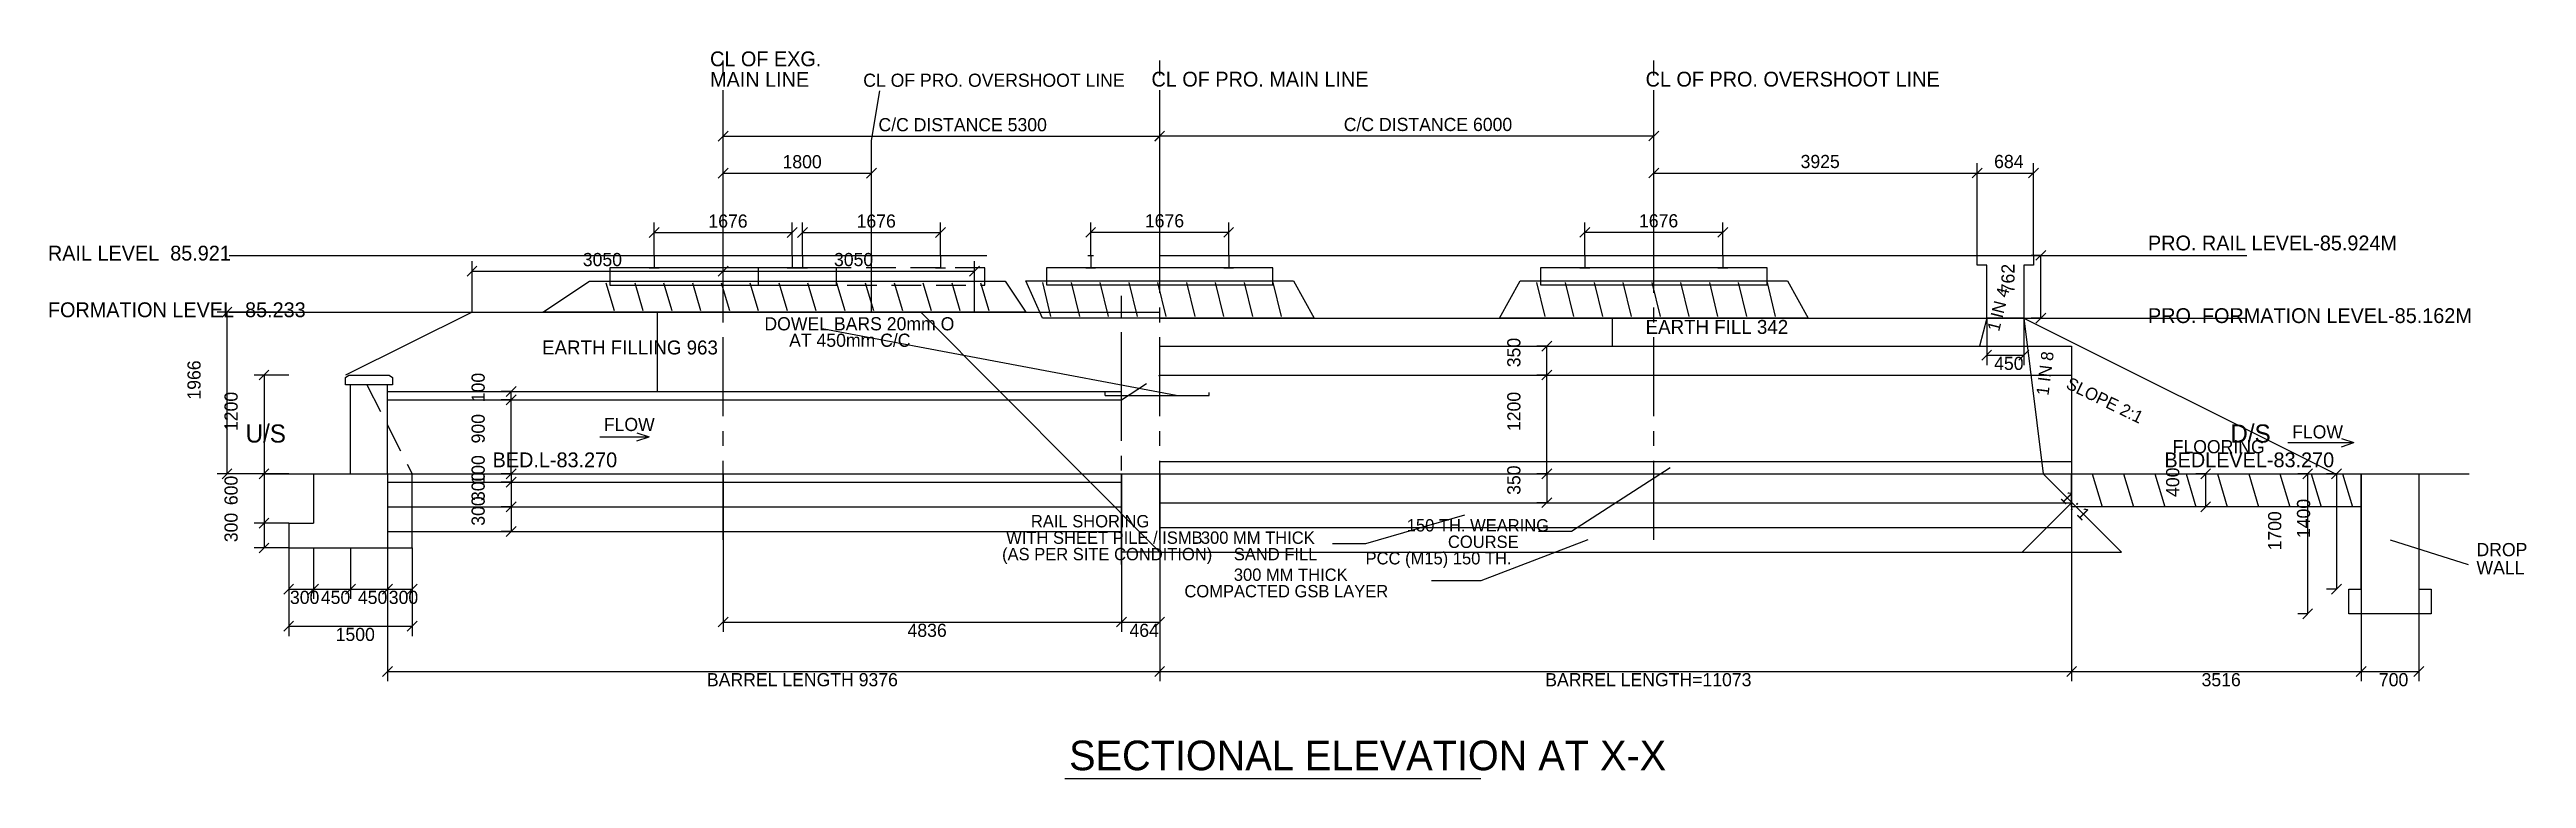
# Model space of a CAD drawing. Header units: millimetres. Extents: x -8180 to 21896, y 79570 to 88424.
import ezdxf

# ---------------------------------------------------------------- set-up
doc = ezdxf.new("R2010")
doc.units = ezdxf.units.MM
doc.header["$LTSCALE"] = 60
doc.linetypes.add('CENTER', pattern=[25, 16, -3, 3, -3])
doc.linetypes.add('HIDDEN', pattern=[9, 6, -3])
for name, color, linetype in [('BRG-CENTRE', 1, 'CENTER'), ('BRG-DIM', 1, 'CONTINUOUS'), ('BRG-GROUND', 3, 'CONTINUOUS'), ('BRG-HATCH', 8, 'CONTINUOUS'), ('BRG-HIDDEN', 9, 'HIDDEN'), ('BRG-LEVEL', 1, 'CONTINUOUS'), ('BRG-OUTLINE', 7, 'CONTINUOUS'), ('BRG-REBAR', 1, 'CONTINUOUS'), ('BRG-SECONDARY', 8, 'CONTINUOUS'), ('BRG-TEXT', 7, 'CONTINUOUS'), ('BRG-TITLE', 7, 'CONTINUOUS'), ('BRG-TRACK', 2, 'CONTINUOUS')]:
    doc.layers.add(name, color=color, linetype=linetype)

msp = doc.modelspace()

# ---------------------------------------------------------------- linework, layer by layer
at = {"layer": 'BRG-CENTRE'}
for p, q in [((5300, 82470), (5300, 88424)), ((11300, 82470), (11300, 88424)), ((0, 82470), (0, 88421)), ((1800, 85233), (1800, 87321)), ((4836, 82170), (4836, 85433))]:
    msp.add_line(p, q, dxfattribs=at)
at = {"layer": 'BRG-DIM'}
for p, q in [((1800, 87321), (1900, 87921)), ((-60, 87311), (60, 87431)), ((0, 85921), (0, 87491)), ((0, 87371), (5300, 87371)), ((5240, 87314), (5360, 87434)), ((5240, 87311), (5360, 87431)), ((5300, 85924), (5300, 87494)), ((5300, 85921), (5300, 87491)), ((5300, 87374), (11300, 87374)), ((11240, 87314), (11360, 87434)), ((11300, 85924), (11300, 87494)), ((-60, 86861), (60, 86981)), ((0, 85921), (0, 87041)), ((0, 86921), (1800, 86921)), ((1740, 86861), (1860, 86981)), ((1800, 85921), (1800, 87041)), ((11240, 86864), (11360, 86984)), ((11300, 85924), (11300, 87044)), ((11300, 86924), (15225, 86924)), ((15165, 86864), (15285, 86984)), ((15165, 86864), (15285, 86984)), ((15225, 85924), (15225, 87044)), ((15225, 85924), (15225, 87044)), ((15225, 86924), (15909, 86924)), ((15849, 86864), (15969, 86984)), ((15909, 85924), (15909, 87044)), ((-838, 85921), (-838, 86321)), ((838, 85921), (838, 86321)), ((962, 85921), (962, 86321)), ((2638, 85921), (2638, 86321)), ((4462, 85924), (4462, 86324)), ((6138, 85924), (6138, 86324)), ((10462, 85924), (10462, 86324)), ((12138, 85924), (12138, 86324)), ((-898, 86141), (-778, 86261)), ((-838, 86201), (838, 86201)), ((778, 86141), (898, 86261)), ((902, 86141), (1022, 86261)), ((962, 86201), (2638, 86201)), ((2578, 86141), (2698, 86261)), ((4402, 86144), (4522, 86264)), ((4462, 86204), (6138, 86204)), ((6078, 86144), (6198, 86264)), ((10402, 86144), (10522, 86264)), ((10462, 86204), (12138, 86204)), ((12078, 86144), (12198, 86264)), ((-3110, 85673), (-2990, 85793)), ((-3050, 85233), (-3050, 85853)), ((-3050, 85733), (0, 85733)), ((-60, 85673), (60, 85793)), ((-60, 85673), (60, 85793)), ((0, 85233), (0, 85853)), ((0, 85233), (0, 85853)), ((0, 85733), (3050, 85733)), ((2990, 85673), (3110, 85793)), ((3050, 85233), (3050, 85853)), ((16000, 85924), (15880, 85924)), ((15940, 85864), (16060, 85984)), ((16000, 85162), (16000, 85924)), ((-5276, 85233), (-6146, 85233)), ((-6086, 85173), (-5966, 85293)), ((-6026, 85233), (-6026, 83270)), ((-860, 85233), (-740, 85233)), ((-800, 84270), (-800, 85233)), ((10740, 85162), (10860, 85162)), ((10800, 84820), (10800, 85162)), ((15342, 85162), (15342, 84592)), ((15792, 85162), (15792, 84592)), ((16000, 85162), (15880, 85162)), ((15940, 85102), (16060, 85222)), ((5500, 84220), (1200, 85033)), ((10000, 84820), (9880, 84820)), ((9940, 84760), (10060, 84880)), ((10000, 84470), (10000, 84820)), ((10740, 84820), (10860, 84820)), ((-5636, 84410), (-5516, 84530)), ((9940, 84410), (10060, 84530)), ((9940, 84410), (10060, 84530)), ((15282, 84652), (15402, 84772)), ((15342, 84712), (15792, 84712)), ((15732, 84652), (15852, 84772)), ((-5276, 84470), (-5696, 84470)), ((-5576, 84470), (-5576, 83270)), ((-2576, 84270), (-2696, 84270)), ((-2636, 84210), (-2516, 84330)), ((-2636, 84110), (-2516, 84230)), ((-2636, 84110), (-2516, 84230)), ((-2576, 84170), (-2576, 84270)), ((-860, 84270), (-740, 84270)), ((10000, 84470), (9880, 84470)), ((10000, 84470), (9880, 84470)), ((10000, 83270), (10000, 84470)), ((-2576, 84170), (-2696, 84170)), ((-2576, 84170), (-2696, 84170)), ((-2576, 83270), (-2576, 84170)), ((-6086, 83210), (-5966, 83330)), ((-5636, 83210), (-5516, 83330)), ((-5636, 83210), (-5516, 83330)), ((-2636, 83210), (-2516, 83330)), ((-2636, 83210), (-2516, 83330)), ((9940, 83210), (10060, 83330)), ((9940, 83210), (10060, 83330)), ((11500, 83345), (10300, 82570)), ((17940, 83210), (18060, 83330)), ((19179, 83210), (19299, 83330)), ((19529, 83210), (19649, 83330)), ((-5276, 83270), (-6146, 83270)), ((-5276, 83270), (-5696, 83270)), ((-5276, 83270), (-5696, 83270)), ((-5576, 83270), (-5576, 82670)), ((-4076, 83270), (-4076, 80750)), ((-2576, 83270), (-2696, 83270)), ((-2576, 83270), (-2696, 83270)), ((-2576, 83170), (-2696, 83170)), ((-2576, 83170), (-2696, 83170)), ((-2636, 83110), (-2516, 83230)), ((-2636, 83110), (-2516, 83230)), ((-2576, 83270), (-2576, 83170)), ((-2576, 83170), (-2576, 82870)), ((0, 83270), (0, 81350)), ((4836, 83270), (4836, 81350)), ((4836, 83270), (4836, 81350)), ((5300, 83270), (5300, 81350)), ((5300, 83270), (5300, 80750)), ((5300, 83270), (5300, 80750)), ((10000, 83270), (9880, 83270)), ((10000, 83270), (9880, 83270)), ((10000, 83270), (10000, 82920)), ((16373, 83270), (16373, 80750)), ((16373, 83270), (16373, 80750)), ((18000, 83270), (17880, 83270)), ((18000, 83270), (18000, 82870)), ((19239, 83270), (19119, 83270)), ((19239, 83270), (19239, 81570)), ((19589, 83270), (19469, 83270)), ((19589, 83270), (19589, 81870)), ((19889, 83270), (19889, 80750)), ((19889, 83270), (19889, 80750)), ((20589, 83270), (20589, 80750)), ((-5636, 82610), (-5516, 82730)), ((-5636, 82610), (-5516, 82730)), ((-2576, 82870), (-2696, 82870)), ((-2576, 82870), (-2696, 82870)), ((-2636, 82810), (-2516, 82930)), ((-2636, 82810), (-2516, 82930)), ((-2576, 82870), (-2576, 82570)), ((9000, 82770), (7800, 82420)), ((10000, 82920), (9880, 82920)), ((9940, 82860), (10060, 82980)), ((18000, 82870), (17880, 82870)), ((17940, 82810), (18060, 82930)), ((-5276, 82670), (-5696, 82670)), ((-5276, 82670), (-5696, 82670)), ((-5636, 82310), (-5516, 82430)), ((-5576, 82670), (-5576, 82370)), ((-2576, 82570), (-2696, 82570)), ((-2636, 82510), (-2516, 82630)), ((7800, 82420), (7400, 82420)), ((10500, 82470), (9200, 81970)), ((10300, 82570), (9900, 82570)), ((20239, 82470), (21189, 82170)), ((-5276, 82370), (-5696, 82370)), ((-5276, 82370), (-5276, 81750)), ((-5276, 82370), (-5276, 81300)), ((-4976, 82370), (-4976, 81750)), ((-4976, 82370), (-4976, 81750)), ((-4526, 82370), (-4526, 81750)), ((-4526, 82370), (-4526, 81750)), ((-4076, 82370), (-4076, 81750)), ((-4076, 82370), (-4076, 81750)), ((-3776, 82370), (-3776, 81750)), ((-3776, 82370), (-3776, 81300)), ((-5336, 81810), (-5216, 81930)), ((-5276, 81870), (-4976, 81870)), ((-5036, 81810), (-4916, 81930)), ((-5036, 81810), (-4916, 81930)), ((-4976, 81870), (-4526, 81870)), ((-4586, 81810), (-4466, 81930)), ((-4586, 81810), (-4466, 81930)), ((-4526, 81870), (-4076, 81870)), ((-4136, 81810), (-4016, 81930)), ((-4136, 81810), (-4016, 81930)), ((-4076, 81870), (-3776, 81870)), ((-3836, 81810), (-3716, 81930)), ((9200, 81970), (8600, 81970)), ((19589, 81870), (19469, 81870)), ((19529, 81810), (19649, 81930)), ((-60, 81410), (60, 81530)), ((4776, 81410), (4896, 81530)), ((4776, 81410), (4896, 81530)), ((5240, 81410), (5360, 81530)), ((19239, 81570), (19119, 81570)), ((19179, 81510), (19299, 81630)), ((-5336, 81360), (-5216, 81480)), ((-5276, 81420), (-3776, 81420)), ((-3836, 81360), (-3716, 81480)), ((0, 81470), (4836, 81470)), ((4836, 81470), (5300, 81470)), ((-4136, 80810), (-4016, 80930)), ((5240, 80810), (5360, 80930)), ((5240, 80810), (5360, 80930)), ((16313, 80810), (16433, 80930)), ((16313, 80810), (16433, 80930)), ((19829, 80810), (19949, 80930)), ((19829, 80810), (19949, 80930)), ((20529, 80810), (20649, 80930)), ((-4076, 80870), (5300, 80870)), ((5300, 80870), (16373, 80870)), ((16373, 80870), (19889, 80870)), ((19889, 80870), (20589, 80870)), ((4150, 79570), (9200, 79570))]:
    msp.add_line(p, q, dxfattribs=at)
at = {"layer": 'BRG-GROUND'}
for p, q in [((-3050, 85233), (-4586, 84470)), ((15792, 85162), (19576, 83270)), ((-5600, 83270), (21200, 83270))]:
    msp.add_line(p, q, dxfattribs=at)
at = {"layer": 'BRG-HATCH'}
for p, q in [((-1425, 85591), (-1325, 85253)), ((-1075, 85591), (-975, 85253)), ((-725, 85591), (-625, 85253)), ((-375, 85591), (-275, 85253)), ((-25, 85591), (75, 85253)), ((325, 85591), (425, 85253)), ((675, 85591), (775, 85253)), ((1025, 85591), (1125, 85253)), ((1375, 85591), (1475, 85253)), ((1725, 85591), (1825, 85253)), ((2075, 85591), (2175, 85253)), ((2425, 85591), (2525, 85253)), ((2775, 85591), (2875, 85253)), ((3125, 85591), (3225, 85253)), ((3875, 85594), (3975, 85182)), ((4225, 85594), (4325, 85182)), ((4575, 85594), (4675, 85182)), ((4925, 85594), (5025, 85182)), ((5275, 85594), (5375, 85182)), ((5625, 85594), (5725, 85182)), ((5975, 85594), (6075, 85182)), ((6325, 85594), (6425, 85182)), ((6675, 85594), (6775, 85182)), ((9875, 85594), (9975, 85182)), ((10225, 85594), (10325, 85182)), ((10575, 85594), (10675, 85182)), ((10925, 85594), (11025, 85182)), ((11275, 85594), (11375, 85182)), ((11625, 85594), (11725, 85182)), ((11975, 85594), (12075, 85182)), ((12325, 85594), (12425, 85182)), ((12675, 85594), (12775, 85182)), ((16623, 83270), (16743, 82870)), ((17003, 83270), (17123, 82870)), ((17383, 83270), (17503, 82870)), ((17763, 83270), (17883, 82870)), ((18143, 83270), (18263, 82870)), ((18523, 83270), (18643, 82870)), ((18903, 83270), (19023, 82870)), ((19283, 83270), (19403, 82870)), ((19663, 83270), (19783, 82870))]:
    msp.add_line(p, q, dxfattribs=at)
at = {"layer": 'BRG-HIDDEN'}
for p, q in [((902, 85771), (1022, 85771)), ((927, 85921), (997, 85921)), ((962, 85921), (962, 85771)), ((2578, 85771), (2698, 85771)), ((2603, 85921), (2673, 85921)), ((2638, 85921), (2638, 85771)), ((-4326, 84350), (-3776, 83270)), ((4836, 84170), (5300, 84470))]:
    msp.add_line(p, q, dxfattribs=at)
msp.add_lwpolyline([(425, 85561), (3175, 85561), (3175, 85771), (425, 85771), (425, 85561)], close=True, dxfattribs=at)
at = {"layer": 'BRG-LEVEL'}
for p, q in [((-6000, 85921), (-3000, 85921)), ((-3000, 85921), (3200, 85921)), ((5300, 85924), (18500, 85924)), ((-6000, 85233), (-3200, 85233)), ((-3200, 85233), (5300, 85233)), ((2400, 85233), (5300, 82320)), ((5300, 85162), (18500, 85162))]:
    msp.add_line(p, q, dxfattribs=at)
at = {"layer": 'BRG-OUTLINE'}
for p, q in [((15342, 85162), (15256, 84820)), ((15792, 85162), (16028, 83270)), ((4836, 84270), (4836, 84820)), ((5300, 84820), (16373, 84820)), ((-4526, 83270), (-4526, 84350)), ((-4076, 83270), (-4076, 84350)), ((-4076, 84270), (4836, 84270)), ((5300, 84470), (16373, 84470)), ((-4076, 84170), (4836, 84170)), ((-4976, 83270), (-4526, 83270)), ((-4976, 83270), (-4976, 82670)), ((-4076, 83270), (4836, 83270)), ((-4076, 83270), (-3776, 83270)), ((-3776, 82370), (-3776, 83270)), ((5300, 83270), (16373, 83270)), ((16028, 83270), (16978, 82320)), ((5300, 82920), (16373, 82920)), ((-5276, 82670), (-4976, 82670)), ((-5276, 82670), (-5276, 82370)), ((-5276, 82370), (-3776, 82370))]:
    msp.add_line(p, q, dxfattribs=at)
for points in [[(15225, 85924), (15909, 85924), (15909, 85804), (15792, 85804), (15792, 85162), (15342, 85162), (15342, 85804), (15225, 85804), (15225, 85924)], [(-4586, 84350), (-4586, 84440), (-4546, 84470), (-4056, 84470), (-4016, 84440), (-4016, 84350), (-4586, 84350)], [(4836, 83270), (5300, 83270), (5300, 82320), (4836, 82320), (4836, 83270)], [(19889, 83270), (20589, 83270), (20589, 81870), (20739, 81870), (20739, 81570), (19739, 81570), (19739, 81870), (19889, 81870), (19889, 83270)]]:
    msp.add_lwpolyline(points, close=True, dxfattribs=at)
msp.add_lwpolyline([(15256, 84820), (16373, 84820), (16373, 83270), (16373, 82320), (16978, 82320), (16028, 83270)], dxfattribs=at)
at = {"layer": 'BRG-REBAR'}
for p, q in [((4636, 84220), (4636, 84260)), ((4636, 84220), (5900, 84220)), ((5900, 84220), (5900, 84260))]:
    msp.add_line(p, q, dxfattribs=at)
at = {"layer": 'BRG-SECONDARY'}
for p, q in [((5300, 83420), (16373, 83420)), ((-4076, 83170), (4836, 83170)), ((4836, 83270), (4836, 82570)), ((-4076, 82870), (4836, 82870)), ((15773, 82320), (16373, 82920)), ((16073, 82620), (16373, 82920)), ((-4076, 82570), (4836, 82570)), ((5300, 82620), (16373, 82620)), ((5300, 82320), (16373, 82320))]:
    msp.add_line(p, q, dxfattribs=at)
msp.add_lwpolyline([(16373, 83270), (19889, 83270), (19889, 82870), (16373, 82870), (16373, 83270)], close=True, dxfattribs=at)
at = {"layer": 'BRG-TEXT'}
for p, q in [((-1500, 83720), (-900, 83720)), ((-1050, 83770), (-900, 83720)), ((-1050, 83670), (-900, 83720)), ((19000, 83650), (19800, 83650)), ((19650, 83700), (19800, 83650)), ((19650, 83600), (19800, 83650))]:
    msp.add_line(p, q, dxfattribs=at)
at = {"layer": 'BRG-TRACK'}
for p, q in [((-898, 85771), (-778, 85771)), ((-873, 85921), (-803, 85921)), ((-838, 85921), (-838, 85771)), ((778, 85771), (898, 85771)), ((803, 85921), (873, 85921)), ((838, 85921), (838, 85771)), ((4402, 85774), (4522, 85774)), ((4427, 85924), (4497, 85924)), ((4462, 85924), (4462, 85774)), ((6078, 85774), (6198, 85774)), ((6103, 85924), (6173, 85924)), ((6138, 85924), (6138, 85774)), ((10402, 85774), (10522, 85774)), ((10427, 85924), (10497, 85924)), ((10462, 85924), (10462, 85774)), ((12078, 85774), (12198, 85774)), ((12103, 85924), (12173, 85924)), ((12138, 85924), (12138, 85774))]:
    msp.add_line(p, q, dxfattribs=at)
for points in [[(-1375, 85561), (1375, 85561), (1375, 85771), (-1375, 85771), (-1375, 85561)], [(3925, 85564), (6675, 85564), (6675, 85774), (3925, 85774), (3925, 85564)], [(9925, 85564), (12675, 85564), (12675, 85774), (9925, 85774), (9925, 85564)], [(-1625, 85611), (3425, 85611), (3675, 85233), (-2192, 85233), (-1625, 85611)], [(3675, 85614), (6925, 85614), (7175, 85162), (3875, 85162), (3675, 85614)], [(9675, 85614), (12925, 85614), (13175, 85162), (9425, 85162), (9675, 85614)]]:
    msp.add_lwpolyline(points, close=True, dxfattribs=at)

# ---------------------------------------------------------------- texts
at = {"layer": 'BRG-DIM'}
for s, p in [('C/C DISTANCE 5300', (1885, 87431)), ('C/C DISTANCE 6000', (7535, 87434)), ('1800', (720, 86981)), ('3925', (13082, 86984)), ('684', (15432, 86984)), ('1676', (-180, 86261)), ('1676', (1620, 86261)), ('1676', (5120, 86264)), ('1676', (11120, 86264)), ('3050', (-1705, 85793)), ('3050', (1345, 85793)), ('450', (15432, 84532)), ('300', (-5261, 81690)), ('450', (-4886, 81690)), ('450', (-4436, 81690)), ('300', (-4061, 81690)), ('1500', (-4706, 81240)), ('4836', (2238, 81290)), ('464', (4933, 81290)), ('BARREL LENGTH 9376', (-198, 80690)), ('BARREL LENGTH=11073', (9982, 80690)), ('3516', (17951, 80690)), ('700', (20104, 80690))]:
    msp.add_text(s, height=160, dxfattribs=at).set_placement(p)
for s, p in [('762', (15680, 85463)), ('350', (9680, 84565)), ('1966', (-6346, 84172)), ('1200', (-5896, 83790)), ('100', (-2896, 84140)), ('1200', (9680, 83790)), ('900', (-2896, 83640)), ('100', (-2896, 83140)), ('350', (9680, 83015)), ('400', (17680, 82990)), ('600', (-5896, 82890)), ('300', (-2896, 82940)), ('300', (-5896, 82440)), ('300', (-2896, 82640)), ('1700', (18919, 82340)), ('1400', (19269, 82490))]:
    msp.add_text(s, height=160, rotation=90, dxfattribs=at).set_placement(p)
at = {"layer": 'BRG-TEXT'}
for s, height, p in [('CL OF EXG.', 180, (-160, 88221)), ('MAIN LINE', 180, (-160, 87971)), ('CL OF PRO. OVERSHOOT LINE', 160, (1700, 87971)), ('CL OF PRO. MAIN LINE', 180, (5200, 87974)), ('CL OF PRO. OVERSHOOT LINE', 180, (11200, 87974)), ('RAIL LEVEL  85.921', 180, (-8200, 85861)), ('PRO. RAIL LEVEL-85.924M', 180, (17300, 85984)), ('FORMATION LEVEL  85.233', 180, (-8200, 85173)), ('DOWEL BARS 20mm O', 160, (500, 85013)), ('EARTH FILL 342', 170, (11200, 84970)), ('PRO. FORMATION LEVEL-85.162M', 180, (17300, 85102)), ('EARTH FILLING 963', 170, (-2200, 84720)), ('AT 450mm C/C', 160, (800, 84813)), ('FLOW', 160, (-1450, 83790)), ('U/S', 220, (-5800, 83650)), ('FLOORING', 160, (17600, 83520)), ('D/S', 220, (18300, 83650)), ('FLOW', 160, (19050, 83700)), ('BED.L-83.270', 180, (-2800, 83350)), ('BEDLEVEL-83.270', 180, (17500, 83350)), ('RAIL SHORING', 150, (3736, 82620)), ('150 TH. WEARING', 150, (8300, 82570)), ('WITH SHEET PILE / ISMB', 150, (3436, 82420)), ('300 MM THICK', 150, (5800, 82420)), ('COURSE', 150, (8800, 82370)), ('DROP', 160, (21289, 82270)), ('(AS PER SITE CONDITION)', 150, (3386, 82220)), ('300 MM THICK', 150, (6200, 81970)), ('SAND FILL', 150, (6200, 82220)), ('PCC (M15) 150 TH.', 150, (7800, 82170)), ('WALL', 160, (21289, 82050)), ('COMPACTED GSB LAYER', 150, (5600, 81770))]:
    msp.add_text(s, height=height, dxfattribs=at).set_placement(p)
for s, rotation, p in [('1 IN 4', 76, (15492, 84991)), ('1 IN 8', 83, (16092, 84216)), ('SLOPE 2:1', -26, (16292, 84316)), ('1 : 1', -45, (16228, 82970))]:
    msp.add_text(s, height=150, rotation=rotation, dxfattribs=at).set_placement(p)
at = {"layer": 'BRG-TITLE'}
msp.add_text('SECTIONAL ELEVATION AT X-X', height=360, dxfattribs=at).set_placement((4200, 79670))

doc.saveas('drawing.dxf')
